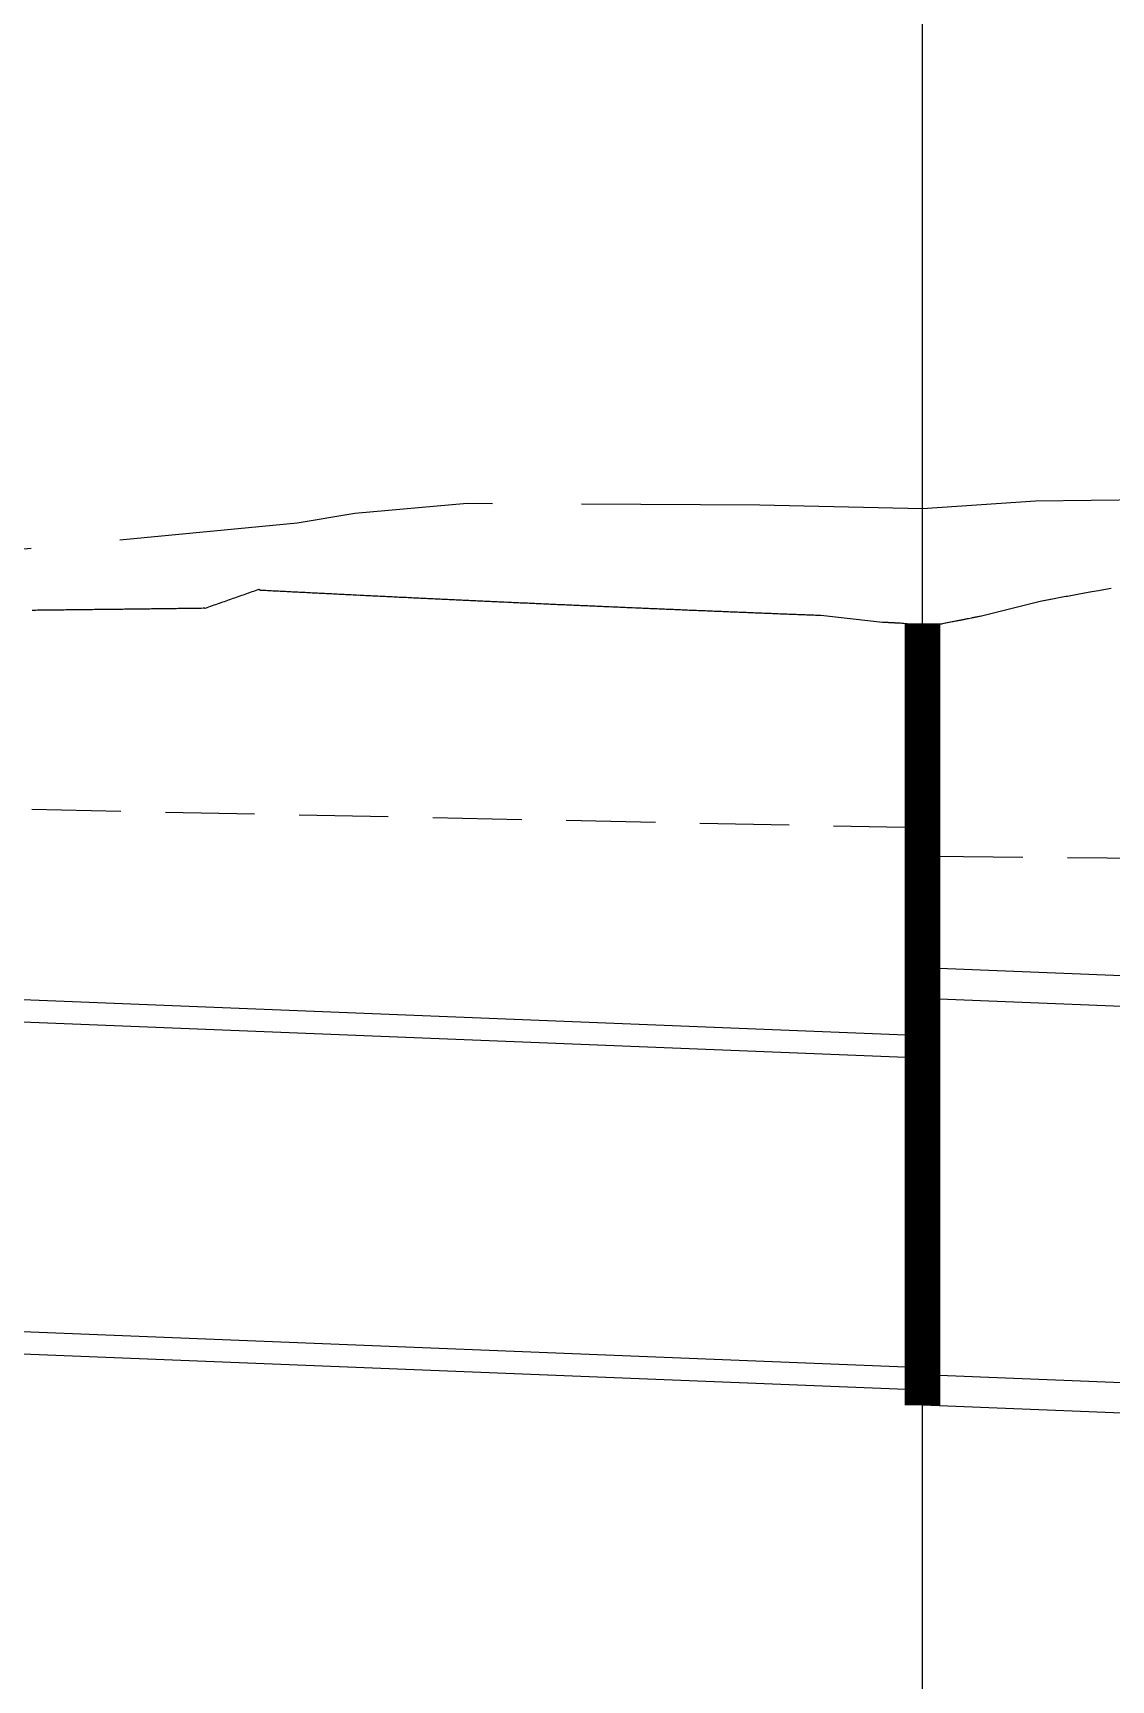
# Model space of a CAD drawing. Header units: metres. Extents: x 27 to 1668, y 87 to 577.
# Drawn here: x 546.64 to 576.89, y 323.75 to 370 of the extents above; entities that cross this region are included whole.
import ezdxf

# ---------------------------------------------------------------- set-up
doc = ezdxf.new("R2010")
doc.units = ezdxf.units.M
doc.linetypes.add('DASHED', pattern=[7.5, 5, -2.5])
doc.linetypes.add('HIDDEN', pattern=[3.75, 2.5, -1.25])
for name, color, linetype in [('c_Profile_design', 2, 'Continuous'), ('c_profile_existing', 251, 'DASHED'), ('c_swd_hgl', 150, 'HIDDEN'), ('C_SWD_PIPE_CL', 5, 'Continuous'), ('c_swd_pit', 5, 'Continuous'), ('C_TEXT_TABLE', 1, 'Continuous'), ('XREF', 7, 'Continuous')]:
    doc.layers.add(name, color=color, linetype=linetype)

# ---------------------------------------------------------------- blocks, each defined once
blk = doc.blocks.new('XD_SWD LS')
at = {"layer": 'c_Profile_design'}
for p, q in [((552.729, 354.286), (552.682, 354.269)), ((552.73, 354.286), (552.729, 354.286)), ((552.778, 354.303), (552.73, 354.286)), ((552.779, 354.303), (552.778, 354.303)), ((552.826, 354.32), (552.779, 354.303)), ((552.827, 354.32), (552.826, 354.32)), ((552.875, 354.337), (552.827, 354.32)), ((552.876, 354.337), (552.875, 354.337)), ((552.923, 354.354), (552.876, 354.337)), ((552.924, 354.354), (552.923, 354.354)), ((552.972, 354.371), (552.924, 354.354)), ((552.973, 354.372), (552.972, 354.372)), ((552.972, 354.372), (552.972, 354.371)), ((552.974, 354.372), (552.973, 354.372)), ((552.975, 354.372), (552.974, 354.372)), ((553.023, 354.348), (552.975, 354.372)), ((553.024, 354.348), (553.023, 354.348)), ((553.073, 354.345), (553.024, 354.348)), ((553.074, 354.345), (553.073, 354.345)), ((553.123, 354.343), (553.074, 354.345)), ((553.124, 354.343), (553.123, 354.343)), ((553.173, 354.34), (553.124, 354.343)), ((553.174, 354.34), (553.173, 354.34)), ((553.223, 354.337), (553.174, 354.34)), ((553.224, 354.337), (553.223, 354.337)), ((553.273, 354.335), (553.224, 354.337)), ((553.274, 354.335), (553.273, 354.335)), ((553.323, 354.332), (553.274, 354.335)), ((553.324, 354.332), (553.323, 354.332)), ((553.373, 354.33), (553.324, 354.332)), ((553.374, 354.33), (553.373, 354.33)), ((553.423, 354.327), (553.374, 354.33)), ((553.424, 354.327), (553.423, 354.327)), ((553.473, 354.324), (553.424, 354.327)), ((553.474, 354.325), (553.473, 354.324)), ((553.523, 354.322), (553.474, 354.325)), ((553.524, 354.322), (553.523, 354.322)), ((553.572, 354.319), (553.524, 354.322)), ((553.574, 354.319), (553.572, 354.319)), ((553.622, 354.317), (553.574, 354.319)), ((553.623, 354.317), (553.622, 354.317)), ((553.672, 354.314), (553.623, 354.317)), ((553.673, 354.314), (553.672, 354.314)), ((553.722, 354.312), (553.673, 354.314)), ((553.723, 354.312), (553.722, 354.312)), ((553.772, 354.309), (553.723, 354.312)), ((553.773, 354.309), (553.772, 354.309)), ((553.822, 354.306), (553.773, 354.309)), ((553.823, 354.307), (553.822, 354.306)), ((553.872, 354.304), (553.823, 354.307)), ((553.873, 354.304), (553.872, 354.304)), ((553.922, 354.301), (553.873, 354.304)), ((553.923, 354.301), (553.922, 354.301)), ((553.972, 354.299), (553.923, 354.301)), ((553.973, 354.299), (553.972, 354.299)), ((554.022, 354.296), (553.973, 354.299)), ((554.023, 354.296), (554.022, 354.296)), ((554.072, 354.294), (554.023, 354.296)), ((554.073, 354.294), (554.072, 354.294)), ((554.122, 354.291), (554.073, 354.294)), ((554.123, 354.291), (554.122, 354.291)), ((554.171, 354.289), (554.123, 354.291)), ((554.173, 354.289), (554.171, 354.289)), ((554.221, 354.286), (554.173, 354.289)), ((554.223, 354.286), (554.221, 354.286)), ((554.271, 354.284), (554.223, 354.286)), ((554.272, 354.284), (554.271, 354.284)), ((554.321, 354.281), (554.272, 354.284)), ((554.322, 354.281), (554.321, 354.281)), ((554.371, 354.278), (554.322, 354.281)), ((554.372, 354.279), (554.371, 354.278)), ((554.421, 354.276), (554.372, 354.279)), ((554.422, 354.276), (554.421, 354.276)), ((554.471, 354.273), (554.422, 354.276)), ((576.198, 354.276), (576.151, 354.268)), ((576.201, 354.277), (576.198, 354.276)), ((576.248, 354.285), (576.201, 354.277)), ((576.251, 354.286), (576.248, 354.285)), ((576.299, 354.295), (576.251, 354.286)), ((576.301, 354.296), (576.299, 354.295)), ((576.349, 354.304), (576.301, 354.296)), ((576.539, 354.336), (576.349, 354.304)), ((576.587, 354.344), (576.539, 354.336)), ((576.589, 354.345), (576.587, 354.344)), ((576.637, 354.353), (576.589, 354.345)), ((576.639, 354.354), (576.637, 354.353)), ((576.688, 354.361), (576.639, 354.354)), ((576.69, 354.362), (576.688, 354.361)), ((576.738, 354.37), (576.69, 354.362)), ((576.74, 354.371), (576.738, 354.37)), ((576.788, 354.379), (576.74, 354.371)), ((576.79, 354.379), (576.788, 354.379)), ((576.838, 354.387), (576.79, 354.379)), ((576.84, 354.388), (576.838, 354.387)), ((576.842, 354.389), (576.84, 354.388)), ((576.89, 354.396), (576.842, 354.389)), ((576.892, 354.397), (576.89, 354.396)), ((548.961, 353.813), (548.913, 353.812)), ((548.963, 353.813), (548.961, 353.813)), ((549.011, 353.813), (548.963, 353.813)), ((549.013, 353.813), (549.011, 353.813)), ((549.061, 353.814), (549.013, 353.813)), ((549.063, 353.814), (549.061, 353.814)), ((549.111, 353.815), (549.063, 353.814)), ((549.113, 353.815), (549.111, 353.815)), ((549.161, 353.815), (549.113, 353.815)), ((549.163, 353.815), (549.161, 353.815)), ((549.211, 353.816), (549.163, 353.815)), ((549.213, 353.816), (549.211, 353.816)), ((549.261, 353.816), (549.213, 353.816)), ((549.263, 353.816), (549.261, 353.816)), ((549.311, 353.817), (549.263, 353.816)), ((549.313, 353.817), (549.311, 353.817)), ((549.361, 353.818), (549.313, 353.817)), ((549.363, 353.818), (549.361, 353.818)), ((549.411, 353.818), (549.363, 353.818)), ((549.413, 353.818), (549.411, 353.818)), ((549.461, 353.819), (549.413, 353.818)), ((549.463, 353.819), (549.461, 353.819)), ((549.511, 353.82), (549.463, 353.819)), ((549.513, 353.819), (549.511, 353.82)), ((549.561, 353.82), (549.513, 353.819)), ((549.563, 353.82), (549.561, 353.82)), ((549.611, 353.821), (549.563, 353.82)), ((549.613, 353.821), (549.611, 353.821)), ((549.661, 353.821), (549.613, 353.821)), ((549.663, 353.821), (549.661, 353.821)), ((549.711, 353.822), (549.663, 353.821)), ((549.713, 353.822), (549.711, 353.822)), ((549.761, 353.823), (549.713, 353.822)), ((549.763, 353.823), (549.761, 353.823)), ((549.811, 353.823), (549.763, 353.823)), ((549.813, 353.823), (549.811, 353.823)), ((549.861, 353.824), (549.813, 353.823)), ((549.863, 353.824), (549.861, 353.824)), ((549.911, 353.824), (549.863, 353.824)), ((549.913, 353.824), (549.911, 353.824)), ((549.961, 353.825), (549.913, 353.824)), ((549.963, 353.825), (549.961, 353.825)), ((550.011, 353.826), (549.963, 353.825)), ((550.013, 353.826), (550.011, 353.826)), ((550.061, 353.826), (550.013, 353.826)), ((550.063, 353.826), (550.061, 353.826)), ((550.111, 353.827), (550.063, 353.826)), ((550.113, 353.827), (550.111, 353.827)), ((550.161, 353.828), (550.113, 353.827)), ((550.163, 353.828), (550.161, 353.828)), ((550.211, 353.828), (550.163, 353.828)), ((550.213, 353.828), (550.211, 353.828)), ((550.261, 353.829), (550.213, 353.828)), ((550.262, 353.829), (550.261, 353.829)), ((550.311, 353.829), (550.262, 353.829)), ((550.312, 353.829), (550.311, 353.829)), ((550.361, 353.83), (550.312, 353.829)), ((550.362, 353.83), (550.361, 353.83)), ((550.411, 353.831), (550.362, 353.83)), ((550.412, 353.831), (550.411, 353.831)), ((550.461, 353.831), (550.412, 353.831)), ((550.462, 353.831), (550.461, 353.831)), ((550.511, 353.832), (550.462, 353.831)), ((550.512, 353.832), (550.511, 353.832)), ((550.561, 353.833), (550.512, 353.832)), ((550.562, 353.833), (550.561, 353.833)), ((550.611, 353.833), (550.562, 353.833)), ((550.612, 353.833), (550.611, 353.833)), ((550.661, 353.834), (550.612, 353.833)), ((550.662, 353.834), (550.661, 353.834)), ((550.711, 353.835), (550.662, 353.834)), ((550.712, 353.835), (550.711, 353.835)), ((550.761, 353.835), (550.712, 353.835)), ((550.762, 353.835), (550.761, 353.835)), ((550.811, 353.836), (550.762, 353.835)), ((550.812, 353.836), (550.811, 353.836)), ((550.861, 353.837), (550.812, 353.836)), ((550.862, 353.836), (550.861, 353.837)), ((550.911, 353.837), (550.862, 353.836)), ((550.912, 353.837), (550.911, 353.837)), ((550.961, 353.838), (550.912, 353.837)), ((550.962, 353.838), (550.961, 353.838)), ((551.011, 353.839), (550.962, 353.838)), ((551.012, 353.838), (551.011, 353.839)), ((551.061, 353.839), (551.012, 353.838)), ((551.062, 353.839), (551.061, 353.839)), ((551.111, 353.84), (551.062, 353.839)), ((551.112, 353.84), (551.111, 353.84)), ((551.161, 353.84), (551.112, 353.84)), ((551.162, 353.84), (551.161, 353.84)), ((551.211, 353.841), (551.162, 353.84)), ((551.212, 353.841), (551.211, 353.841)), ((551.261, 353.842), (551.212, 353.841)), ((551.262, 353.842), (551.261, 353.842)), ((551.311, 353.842), (551.262, 353.842)), ((551.312, 353.842), (551.311, 353.842)), ((551.361, 353.843), (551.312, 353.842)), ((551.362, 353.843), (551.361, 353.843)), ((551.411, 353.844), (551.362, 353.843)), ((551.412, 353.844), (551.411, 353.844)), ((551.461, 353.844), (551.412, 353.844)), ((551.47, 353.843), (551.461, 353.844)), ((551.471, 353.843), (551.47, 353.843)), ((551.519, 353.86), (551.471, 353.843)), ((551.52, 353.86), (551.519, 353.86)), ((551.567, 353.877), (551.52, 353.86)), ((551.568, 353.877), (551.567, 353.877)), ((551.615, 353.894), (551.568, 353.877)), ((551.617, 353.894), (551.615, 353.894)), ((551.664, 353.911), (551.617, 353.894)), ((551.665, 353.911), (551.664, 353.911)), ((551.712, 353.928), (551.665, 353.911)), ((551.713, 353.928), (551.712, 353.928)), ((551.761, 353.945), (551.713, 353.928)), ((551.762, 353.945), (551.761, 353.945)), ((551.809, 353.962), (551.762, 353.945)), ((551.81, 353.962), (551.809, 353.962)), ((551.858, 353.979), (551.81, 353.962)), ((551.859, 353.979), (551.858, 353.979)), ((551.906, 353.996), (551.859, 353.979)), ((551.907, 353.996), (551.906, 353.996)), ((551.954, 354.013), (551.907, 353.996)), ((551.956, 354.013), (551.954, 354.013)), ((552.003, 354.03), (551.956, 354.013)), ((552.004, 354.03), (552.003, 354.03)), ((552.051, 354.047), (552.004, 354.03)), ((552.052, 354.047), (552.051, 354.047)), ((552.1, 354.064), (552.052, 354.047)), ((552.101, 354.064), (552.1, 354.064)), ((552.148, 354.081), (552.101, 354.064)), ((552.149, 354.081), (552.148, 354.081)), ((552.197, 354.098), (552.149, 354.081)), ((552.198, 354.098), (552.197, 354.098)), ((552.245, 354.115), (552.198, 354.098)), ((552.246, 354.115), (552.245, 354.115)), ((552.294, 354.132), (552.246, 354.115)), ((552.295, 354.132), (552.294, 354.132)), ((552.342, 354.149), (552.295, 354.132)), ((552.343, 354.149), (552.342, 354.149)), ((552.39, 354.166), (552.343, 354.149)), ((552.391, 354.166), (552.39, 354.166)), ((552.439, 354.183), (552.391, 354.166)), ((552.44, 354.183), (552.439, 354.183)), ((552.487, 354.2), (552.44, 354.183)), ((552.488, 354.2), (552.487, 354.2)), ((552.536, 354.217), (552.488, 354.2)), ((552.537, 354.217), (552.536, 354.217)), ((552.584, 354.235), (552.537, 354.217)), ((552.585, 354.235), (552.584, 354.235)), ((552.633, 354.252), (552.585, 354.235)), ((552.634, 354.252), (552.633, 354.252)), ((552.681, 354.269), (552.634, 354.252)), ((552.682, 354.269), (552.681, 354.269)), ((554.472, 354.273), (554.471, 354.273)), ((554.521, 354.271), (554.472, 354.273)), ((554.522, 354.271), (554.521, 354.271)), ((554.571, 354.268), (554.522, 354.271)), ((554.572, 354.268), (554.571, 354.268)), ((554.621, 354.266), (554.572, 354.268)), ((554.622, 354.266), (554.621, 354.266)), ((554.671, 354.263), (554.622, 354.266)), ((554.672, 354.263), (554.671, 354.263)), ((554.721, 354.261), (554.672, 354.263)), ((554.722, 354.261), (554.721, 354.261)), ((554.77, 354.258), (554.722, 354.261)), ((554.772, 354.258), (554.77, 354.258)), ((554.82, 354.256), (554.772, 354.258)), ((554.822, 354.256), (554.82, 354.256)), ((554.87, 354.253), (554.822, 354.256)), ((554.872, 354.253), (554.87, 354.253)), ((554.92, 354.251), (554.872, 354.253)), ((554.922, 354.251), (554.92, 354.251)), ((554.97, 354.248), (554.922, 354.251)), ((554.971, 354.248), (554.97, 354.248)), ((555.02, 354.246), (554.971, 354.248)), ((555.021, 354.246), (555.02, 354.246)), ((555.07, 354.243), (555.021, 354.246)), ((555.071, 354.243), (555.07, 354.243)), ((555.12, 354.241), (555.071, 354.243)), ((555.121, 354.241), (555.12, 354.241)), ((555.17, 354.238), (555.121, 354.241)), ((555.171, 354.238), (555.17, 354.238)), ((555.22, 354.236), (555.171, 354.238)), ((555.221, 354.236), (555.22, 354.236)), ((555.27, 354.233), (555.221, 354.236)), ((555.271, 354.233), (555.27, 354.233)), ((555.32, 354.231), (555.271, 354.233)), ((555.321, 354.231), (555.32, 354.231)), ((555.369, 354.228), (555.321, 354.231)), ((555.371, 354.228), (555.369, 354.228)), ((555.419, 354.226), (555.371, 354.228)), ((555.421, 354.226), (555.419, 354.226)), ((555.469, 354.223), (555.421, 354.226)), ((555.471, 354.223), (555.469, 354.223)), ((555.519, 354.221), (555.471, 354.223)), ((555.521, 354.221), (555.519, 354.221)), ((555.569, 354.218), (555.521, 354.221)), ((555.571, 354.218), (555.569, 354.218)), ((555.619, 354.216), (555.571, 354.218)), ((555.621, 354.216), (555.619, 354.216)), ((555.669, 354.213), (555.621, 354.216)), ((555.67, 354.213), (555.669, 354.213)), ((555.719, 354.211), (555.67, 354.213)), ((555.72, 354.211), (555.719, 354.211)), ((555.769, 354.208), (555.72, 354.211)), ((555.77, 354.209), (555.769, 354.208)), ((555.819, 354.206), (555.77, 354.209)), ((555.82, 354.206), (555.819, 354.206)), ((555.869, 354.203), (555.82, 354.206)), ((555.87, 354.204), (555.869, 354.203)), ((555.919, 354.201), (555.87, 354.204)), ((555.92, 354.201), (555.919, 354.201)), ((555.968, 354.199), (555.92, 354.201)), ((555.97, 354.199), (555.968, 354.199)), ((556.018, 354.196), (555.97, 354.199)), ((556.02, 354.196), (556.018, 354.196)), ((556.068, 354.194), (556.02, 354.196)), ((556.07, 354.194), (556.068, 354.194)), ((556.118, 354.191), (556.07, 354.194)), ((556.12, 354.191), (556.118, 354.191)), ((556.168, 354.189), (556.12, 354.191)), ((556.17, 354.189), (556.168, 354.189)), ((556.218, 354.186), (556.17, 354.189)), ((556.22, 354.186), (556.218, 354.186)), ((556.268, 354.184), (556.22, 354.186)), ((556.27, 354.184), (556.268, 354.184)), ((556.318, 354.181), (556.27, 354.184)), ((556.32, 354.182), (556.318, 354.181)), ((556.368, 354.179), (556.32, 354.182)), ((556.369, 354.179), (556.368, 354.179)), ((556.418, 354.177), (556.369, 354.179)), ((556.419, 354.177), (556.418, 354.177)), ((556.468, 354.174), (556.419, 354.177)), ((556.469, 354.174), (556.468, 354.174)), ((556.518, 354.172), (556.469, 354.174)), ((556.519, 354.172), (556.518, 354.172)), ((556.567, 354.169), (556.519, 354.172)), ((556.569, 354.169), (556.567, 354.169)), ((556.617, 354.167), (556.569, 354.169)), ((556.619, 354.167), (556.617, 354.167)), ((556.667, 354.164), (556.619, 354.167)), ((556.669, 354.164), (556.667, 354.164)), ((556.717, 354.162), (556.669, 354.164)), ((556.719, 354.162), (556.717, 354.162)), ((556.767, 354.16), (556.719, 354.162)), ((556.769, 354.16), (556.767, 354.16)), ((556.817, 354.157), (556.769, 354.16)), ((556.819, 354.157), (556.817, 354.157)), ((556.867, 354.155), (556.819, 354.157)), ((556.869, 354.155), (556.867, 354.155)), ((556.917, 354.152), (556.869, 354.155)), ((556.919, 354.152), (556.917, 354.152)), ((556.967, 354.15), (556.919, 354.152)), ((556.969, 354.15), (556.967, 354.15)), ((557.017, 354.147), (556.969, 354.15)), ((557.019, 354.148), (557.017, 354.147)), ((557.067, 354.145), (557.019, 354.148)), ((557.068, 354.145), (557.067, 354.145)), ((557.117, 354.143), (557.068, 354.145)), ((557.118, 354.143), (557.117, 354.143)), ((557.166, 354.14), (557.118, 354.143)), ((557.168, 354.14), (557.166, 354.14)), ((557.216, 354.138), (557.168, 354.14)), ((557.218, 354.138), (557.216, 354.138)), ((557.266, 354.135), (557.218, 354.138)), ((557.268, 354.136), (557.266, 354.135)), ((557.316, 354.133), (557.268, 354.136)), ((557.318, 354.133), (557.316, 354.133)), ((557.366, 354.131), (557.318, 354.133)), ((557.368, 354.131), (557.366, 354.131)), ((557.416, 354.128), (557.368, 354.131)), ((557.418, 354.128), (557.416, 354.128)), ((557.466, 354.126), (557.418, 354.128)), ((557.468, 354.126), (557.466, 354.126)), ((557.516, 354.123), (557.468, 354.126)), ((557.518, 354.124), (557.516, 354.123)), ((557.566, 354.121), (557.518, 354.124)), ((557.568, 354.121), (557.566, 354.121)), ((557.616, 354.119), (557.568, 354.121)), ((557.618, 354.119), (557.616, 354.119)), ((557.666, 354.116), (557.618, 354.119)), ((557.668, 354.116), (557.666, 354.116)), ((557.716, 354.114), (557.668, 354.116)), ((557.718, 354.114), (557.716, 354.114)), ((557.766, 354.112), (557.718, 354.114)), ((557.767, 354.112), (557.766, 354.112)), ((557.815, 354.109), (557.767, 354.112)), ((557.817, 354.109), (557.815, 354.109)), ((557.865, 354.107), (557.817, 354.109)), ((557.867, 354.107), (557.865, 354.107)), ((557.915, 354.104), (557.867, 354.107)), ((557.917, 354.105), (557.915, 354.104)), ((557.965, 354.102), (557.917, 354.105)), ((557.967, 354.102), (557.965, 354.102)), ((558.015, 354.1), (557.967, 354.102)), ((558.017, 354.1), (558.015, 354.1)), ((558.065, 354.097), (558.017, 354.1)), ((558.067, 354.097), (558.065, 354.097)), ((558.115, 354.095), (558.067, 354.097)), ((558.117, 354.095), (558.115, 354.095)), ((558.165, 354.093), (558.117, 354.095)), ((558.167, 354.093), (558.165, 354.093)), ((558.215, 354.09), (558.167, 354.093)), ((558.217, 354.09), (558.215, 354.09)), ((558.265, 354.088), (558.217, 354.09)), ((558.267, 354.088), (558.265, 354.088)), ((558.315, 354.086), (558.267, 354.088)), ((558.317, 354.086), (558.315, 354.086)), ((558.365, 354.083), (558.317, 354.086)), ((558.367, 354.083), (558.365, 354.083)), ((558.414, 354.081), (558.367, 354.083)), ((558.416, 354.081), (558.414, 354.081)), ((558.464, 354.078), (558.416, 354.081)), ((558.466, 354.079), (558.464, 354.078)), ((558.514, 354.076), (558.466, 354.079)), ((558.516, 354.076), (558.514, 354.076)), ((558.564, 354.074), (558.516, 354.076)), ((558.566, 354.074), (558.564, 354.074)), ((558.614, 354.071), (558.566, 354.074)), ((558.616, 354.072), (558.614, 354.071)), ((558.664, 354.069), (558.616, 354.072)), ((558.666, 354.069), (558.664, 354.069)), ((558.714, 354.067), (558.666, 354.069)), ((558.716, 354.067), (558.714, 354.067)), ((558.764, 354.064), (558.716, 354.067)), ((558.766, 354.065), (558.764, 354.064)), ((558.814, 354.062), (558.766, 354.065)), ((558.816, 354.062), (558.814, 354.062)), ((558.864, 354.06), (558.816, 354.062)), ((558.866, 354.06), (558.864, 354.06)), ((558.914, 354.057), (558.866, 354.06)), ((558.916, 354.058), (558.914, 354.057)), ((558.964, 354.055), (558.916, 354.058)), ((558.966, 354.055), (558.964, 354.055)), ((559.013, 354.053), (558.966, 354.055)), ((559.016, 354.053), (559.013, 354.053)), ((559.063, 354.051), (559.016, 354.053)), ((559.066, 354.051), (559.063, 354.051)), ((559.113, 354.048), (559.066, 354.051)), ((559.115, 354.048), (559.113, 354.048)), ((559.163, 354.046), (559.115, 354.048)), ((559.165, 354.046), (559.163, 354.046)), ((559.213, 354.044), (559.165, 354.046)), ((559.215, 354.044), (559.213, 354.044)), ((559.263, 354.041), (559.215, 354.044)), ((559.265, 354.041), (559.263, 354.041)), ((559.313, 354.039), (559.265, 354.041)), ((559.315, 354.039), (559.313, 354.039)), ((559.363, 354.037), (559.315, 354.039)), ((559.365, 354.037), (559.363, 354.037)), ((559.413, 354.034), (559.365, 354.037)), ((559.415, 354.034), (559.413, 354.034)), ((559.463, 354.032), (559.415, 354.034)), ((559.465, 354.032), (559.463, 354.032)), ((559.513, 354.03), (559.465, 354.032)), ((559.515, 354.03), (559.513, 354.03)), ((559.563, 354.027), (559.515, 354.03)), ((559.565, 354.028), (559.563, 354.027)), ((559.612, 354.025), (559.565, 354.028)), ((559.615, 354.025), (559.612, 354.025)), ((559.662, 354.023), (559.615, 354.025)), ((559.665, 354.023), (559.662, 354.023)), ((559.712, 354.021), (559.665, 354.023)), ((559.715, 354.021), (559.712, 354.021)), ((559.762, 354.018), (559.715, 354.021)), ((559.765, 354.018), (559.762, 354.018)), ((559.812, 354.016), (559.765, 354.018)), ((559.814, 354.016), (559.812, 354.016)), ((559.862, 354.014), (559.814, 354.016)), ((559.864, 354.014), (559.862, 354.014)), ((559.912, 354.011), (559.864, 354.014)), ((559.914, 354.012), (559.912, 354.011)), ((559.962, 354.009), (559.914, 354.012)), ((559.964, 354.009), (559.962, 354.009)), ((560.012, 354.007), (559.964, 354.009)), ((560.014, 354.007), (560.012, 354.007)), ((560.062, 354.005), (560.014, 354.007)), ((560.064, 354.005), (560.062, 354.005)), ((560.112, 354.002), (560.064, 354.005)), ((560.114, 354.002), (560.112, 354.002)), ((560.162, 354), (560.114, 354.002)), ((560.164, 354), (560.162, 354)), ((560.212, 353.998), (560.164, 354)), ((560.214, 353.998), (560.212, 353.998)), ((560.261, 353.995), (560.214, 353.998)), ((560.264, 353.996), (560.261, 353.995)), ((560.311, 353.993), (560.264, 353.996)), ((560.314, 353.993), (560.311, 353.993)), ((560.361, 353.991), (560.314, 353.993)), ((560.364, 353.991), (560.361, 353.991)), ((560.411, 353.989), (560.364, 353.991)), ((560.414, 353.989), (560.411, 353.989)), ((560.461, 353.986), (560.414, 353.989)), ((560.464, 353.987), (560.461, 353.986)), ((560.511, 353.984), (560.464, 353.987)), ((560.514, 353.984), (560.511, 353.984)), ((560.561, 353.982), (560.514, 353.984)), ((560.563, 353.982), (560.561, 353.982)), ((560.611, 353.98), (560.563, 353.982)), ((560.613, 353.98), (560.611, 353.98)), ((560.661, 353.977), (560.613, 353.98)), ((560.663, 353.978), (560.661, 353.977)), ((560.711, 353.975), (560.663, 353.978)), ((560.713, 353.975), (560.711, 353.975)), ((560.761, 353.973), (560.713, 353.975)), ((560.763, 353.973), (560.761, 353.973)), ((560.811, 353.971), (560.763, 353.973)), ((560.813, 353.971), (560.811, 353.971)), ((560.86, 353.968), (560.813, 353.971)), ((560.863, 353.969), (560.86, 353.968)), ((560.91, 353.966), (560.863, 353.969)), ((560.913, 353.966), (560.91, 353.966)), ((560.96, 353.964), (560.913, 353.966)), ((560.963, 353.964), (560.96, 353.964)), ((561.01, 353.962), (560.963, 353.964)), ((561.013, 353.962), (561.01, 353.962)), ((561.06, 353.959), (561.013, 353.962)), ((561.063, 353.96), (561.06, 353.959)), ((561.11, 353.957), (561.063, 353.96)), ((561.113, 353.957), (561.11, 353.957)), ((561.16, 353.955), (561.113, 353.957)), ((561.163, 353.955), (561.16, 353.955)), ((561.21, 353.953), (561.163, 353.955)), ((561.213, 353.953), (561.21, 353.953)), ((561.26, 353.951), (561.213, 353.953)), ((561.262, 353.951), (561.26, 353.951)), ((561.31, 353.948), (561.262, 353.951)), ((561.312, 353.948), (561.31, 353.948)), ((561.36, 353.946), (561.312, 353.948)), ((561.362, 353.946), (561.36, 353.946)), ((561.41, 353.944), (561.362, 353.946)), ((561.412, 353.944), (561.41, 353.944)), ((561.46, 353.942), (561.412, 353.944)), ((561.462, 353.942), (561.46, 353.942)), ((561.509, 353.939), (561.462, 353.942)), ((561.512, 353.94), (561.509, 353.939)), ((561.559, 353.937), (561.512, 353.94)), ((561.562, 353.937), (561.559, 353.937)), ((561.609, 353.935), (561.562, 353.937)), ((561.612, 353.935), (561.609, 353.935)), ((561.659, 353.933), (561.612, 353.935)), ((561.662, 353.933), (561.659, 353.933)), ((561.709, 353.931), (561.662, 353.933)), ((561.712, 353.931), (561.709, 353.931)), ((561.759, 353.928), (561.712, 353.931)), ((561.762, 353.929), (561.759, 353.928)), ((561.809, 353.926), (561.762, 353.929)), ((561.812, 353.926), (561.809, 353.926)), ((561.859, 353.924), (561.812, 353.926)), ((561.862, 353.924), (561.859, 353.924)), ((561.909, 353.922), (561.862, 353.924)), ((561.912, 353.922), (561.909, 353.922)), ((561.959, 353.92), (561.912, 353.922)), ((561.961, 353.92), (561.959, 353.92)), ((562.009, 353.917), (561.961, 353.92)), ((562.011, 353.918), (562.009, 353.917)), ((562.059, 353.915), (562.011, 353.918)), ((562.061, 353.915), (562.059, 353.915)), ((562.108, 353.913), (562.061, 353.915)), ((562.111, 353.913), (562.108, 353.913)), ((562.158, 353.911), (562.111, 353.913)), ((562.161, 353.911), (562.158, 353.911)), ((562.208, 353.909), (562.161, 353.911)), ((562.211, 353.909), (562.208, 353.909)), ((562.258, 353.906), (562.211, 353.909)), ((562.261, 353.907), (562.258, 353.906)), ((562.308, 353.904), (562.261, 353.907)), ((562.311, 353.904), (562.308, 353.904)), ((562.358, 353.902), (562.311, 353.904)), ((562.361, 353.902), (562.358, 353.902)), ((562.408, 353.9), (562.361, 353.902)), ((562.411, 353.9), (562.408, 353.9)), ((562.458, 353.898), (562.411, 353.9)), ((562.461, 353.898), (562.458, 353.898)), ((562.508, 353.896), (562.461, 353.898)), ((562.511, 353.896), (562.508, 353.896)), ((562.558, 353.893), (562.511, 353.896)), ((562.561, 353.894), (562.558, 353.893)), ((562.608, 353.891), (562.561, 353.894)), ((562.611, 353.891), (562.608, 353.891)), ((562.658, 353.889), (562.611, 353.891)), ((562.66, 353.889), (562.658, 353.889)), ((562.707, 353.887), (562.66, 353.889)), ((562.71, 353.887), (562.707, 353.887)), ((562.757, 353.885), (562.71, 353.887)), ((562.76, 353.885), (562.757, 353.885)), ((562.807, 353.883), (562.76, 353.885)), ((562.81, 353.883), (562.807, 353.883)), ((562.857, 353.88), (562.81, 353.883)), ((562.86, 353.881), (562.857, 353.88)), ((562.907, 353.878), (562.86, 353.881)), ((562.91, 353.878), (562.907, 353.878)), ((562.957, 353.876), (562.91, 353.878)), ((562.96, 353.876), (562.957, 353.876)), ((563.007, 353.874), (562.96, 353.876)), ((563.01, 353.874), (563.007, 353.874)), ((563.057, 353.872), (563.01, 353.874)), ((563.06, 353.872), (563.057, 353.872)), ((563.107, 353.87), (563.06, 353.872)), ((563.11, 353.87), (563.107, 353.87)), ((563.157, 353.867), (563.11, 353.87)), ((563.16, 353.868), (563.157, 353.867)), ((563.207, 353.865), (563.16, 353.868)), ((563.21, 353.865), (563.207, 353.865)), ((563.257, 353.863), (563.21, 353.865)), ((563.26, 353.863), (563.257, 353.863)), ((563.307, 353.861), (563.26, 353.863)), ((563.31, 353.861), (563.307, 353.861)), ((563.356, 353.859), (563.31, 353.861)), ((563.359, 353.859), (563.356, 353.859)), ((563.406, 353.857), (563.359, 353.859)), ((563.409, 353.857), (563.406, 353.857)), ((563.456, 353.855), (563.409, 353.857)), ((563.459, 353.855), (563.456, 353.855)), ((563.506, 353.852), (563.459, 353.855)), ((563.509, 353.853), (563.506, 353.852)), ((563.556, 353.85), (563.509, 353.853)), ((563.559, 353.851), (563.556, 353.85)), ((563.606, 353.848), (563.559, 353.851)), ((563.609, 353.848), (563.606, 353.848)), ((563.656, 353.846), (563.609, 353.848)), ((563.659, 353.846), (563.656, 353.846)), ((563.706, 353.844), (563.659, 353.846)), ((563.709, 353.844), (563.706, 353.844)), ((563.756, 353.842), (563.709, 353.844)), ((563.759, 353.842), (563.756, 353.842)), ((563.806, 353.84), (563.759, 353.842)), ((563.809, 353.84), (563.806, 353.84)), ((563.856, 353.838), (563.809, 353.84)), ((563.859, 353.838), (563.856, 353.838)), ((563.906, 353.835), (563.859, 353.838)), ((563.909, 353.836), (563.906, 353.835)), ((563.956, 353.833), (563.909, 353.836)), ((563.959, 353.834), (563.956, 353.833)), ((564.005, 353.831), (563.959, 353.834)), ((564.009, 353.831), (564.005, 353.831)), ((564.055, 353.829), (564.009, 353.831)), ((564.058, 353.829), (564.055, 353.829)), ((564.105, 353.827), (564.058, 353.829)), ((564.108, 353.827), (564.105, 353.827)), ((564.155, 353.825), (564.108, 353.827)), ((564.158, 353.825), (564.155, 353.825)), ((564.205, 353.823), (564.158, 353.825)), ((564.208, 353.823), (564.205, 353.823)), ((564.255, 353.821), (564.208, 353.823)), ((564.258, 353.821), (564.255, 353.821)), ((564.305, 353.819), (564.258, 353.821)), ((564.308, 353.819), (564.305, 353.819)), ((564.355, 353.817), (564.308, 353.819)), ((564.358, 353.817), (564.355, 353.817)), ((564.405, 353.814), (564.358, 353.817)), ((564.408, 353.815), (564.405, 353.814)), ((564.455, 353.812), (564.408, 353.815)), ((574.902, 354.034), (573.215, 353.617)), ((574.947, 354.042), (574.902, 354.034)), ((574.951, 354.044), (574.947, 354.042)), ((574.997, 354.052), (574.951, 354.044)), ((575.001, 354.054), (574.997, 354.052)), ((575.046, 354.062), (575.001, 354.054)), ((575.05, 354.064), (575.046, 354.062)), ((575.096, 354.072), (575.05, 354.064)), ((575.1, 354.074), (575.096, 354.072)), ((575.146, 354.082), (575.1, 354.074)), ((575.15, 354.084), (575.146, 354.082)), ((575.195, 354.092), (575.15, 354.084)), ((575.199, 354.094), (575.195, 354.092)), ((575.245, 354.102), (575.199, 354.094)), ((575.249, 354.104), (575.245, 354.102)), ((575.523, 354.153), (575.249, 354.104)), ((575.527, 354.155), (575.523, 354.153)), ((575.573, 354.163), (575.527, 354.155)), ((575.576, 354.164), (575.573, 354.163)), ((575.623, 354.172), (575.576, 354.164)), ((575.669, 354.18), (575.623, 354.172)), ((575.715, 354.188), (575.669, 354.18)), ((575.761, 354.197), (575.715, 354.188)), ((575.808, 354.205), (575.761, 354.197)), ((575.855, 354.213), (575.808, 354.205)), ((575.901, 354.221), (575.855, 354.213)), ((575.948, 354.229), (575.901, 354.221)), ((575.951, 354.231), (575.948, 354.229)), ((575.998, 354.239), (575.951, 354.231)), ((576.001, 354.24), (575.998, 354.239)), ((576.048, 354.248), (576.001, 354.24)), ((576.051, 354.249), (576.048, 354.248)), ((576.098, 354.257), (576.051, 354.249)), ((576.101, 354.259), (576.098, 354.257)), ((576.148, 354.267), (576.101, 354.259)), ((576.151, 354.268), (576.148, 354.267)), ((546.662, 353.787), (546.614, 353.786)), ((546.664, 353.787), (546.662, 353.787)), ((546.712, 353.787), (546.664, 353.787)), ((546.714, 353.787), (546.712, 353.787)), ((546.762, 353.788), (546.714, 353.787)), ((546.764, 353.788), (546.762, 353.788)), ((546.812, 353.788), (546.764, 353.788)), ((546.814, 353.788), (546.812, 353.788)), ((546.862, 353.789), (546.814, 353.788)), ((546.864, 353.789), (546.862, 353.789)), ((546.912, 353.789), (546.864, 353.789)), ((546.914, 353.789), (546.912, 353.789)), ((546.962, 353.79), (546.914, 353.789)), ((546.964, 353.79), (546.962, 353.79)), ((547.012, 353.791), (546.964, 353.79)), ((547.014, 353.79), (547.012, 353.791)), ((547.062, 353.791), (547.014, 353.79)), ((547.064, 353.791), (547.062, 353.791)), ((547.112, 353.792), (547.064, 353.791)), ((547.114, 353.792), (547.112, 353.792)), ((547.162, 353.792), (547.114, 353.792)), ((547.164, 353.792), (547.162, 353.792)), ((547.212, 353.793), (547.164, 353.792)), ((547.214, 353.793), (547.212, 353.793)), ((547.262, 353.793), (547.214, 353.793)), ((547.264, 353.793), (547.262, 353.793)), ((547.312, 353.794), (547.264, 353.793)), ((547.313, 353.794), (547.312, 353.794)), ((547.362, 353.794), (547.313, 353.794)), ((547.363, 353.794), (547.362, 353.794)), ((547.412, 353.795), (547.363, 353.794)), ((547.413, 353.795), (547.412, 353.795)), ((547.462, 353.796), (547.413, 353.795)), ((547.463, 353.795), (547.462, 353.796)), ((547.512, 353.796), (547.463, 353.795)), ((547.513, 353.796), (547.512, 353.796)), ((547.562, 353.797), (547.513, 353.796)), ((547.563, 353.797), (547.562, 353.797)), ((547.612, 353.797), (547.563, 353.797)), ((547.613, 353.797), (547.612, 353.797)), ((547.662, 353.798), (547.613, 353.797)), ((547.663, 353.798), (547.662, 353.798)), ((547.712, 353.798), (547.663, 353.798)), ((547.713, 353.798), (547.712, 353.798)), ((547.762, 353.799), (547.713, 353.798)), ((547.763, 353.799), (547.762, 353.799)), ((547.812, 353.799), (547.763, 353.799)), ((547.813, 353.799), (547.812, 353.799)), ((547.861, 353.8), (547.813, 353.799)), ((547.863, 353.8), (547.861, 353.8)), ((547.911, 353.801), (547.863, 353.8)), ((547.913, 353.801), (547.911, 353.801)), ((547.961, 353.801), (547.913, 353.801)), ((547.963, 353.801), (547.961, 353.801)), ((548.011, 353.802), (547.963, 353.801)), ((548.013, 353.802), (548.011, 353.802)), ((548.061, 353.802), (548.013, 353.802)), ((548.063, 353.802), (548.061, 353.802)), ((548.111, 353.803), (548.063, 353.802)), ((548.113, 353.803), (548.111, 353.803)), ((548.161, 353.803), (548.113, 353.803)), ((548.163, 353.803), (548.161, 353.803)), ((548.211, 353.804), (548.163, 353.803)), ((548.213, 353.804), (548.211, 353.804)), ((548.261, 353.805), (548.213, 353.804)), ((548.263, 353.805), (548.261, 353.805)), ((548.311, 353.805), (548.263, 353.805)), ((548.313, 353.805), (548.311, 353.805)), ((548.361, 353.806), (548.313, 353.805)), ((548.363, 353.806), (548.361, 353.806)), ((548.411, 353.806), (548.363, 353.806)), ((548.413, 353.806), (548.411, 353.806)), ((548.461, 353.807), (548.413, 353.806)), ((548.463, 353.807), (548.461, 353.807)), ((548.511, 353.808), (548.463, 353.807)), ((548.513, 353.807), (548.511, 353.808)), ((548.561, 353.808), (548.513, 353.807)), ((548.563, 353.808), (548.561, 353.808)), ((548.611, 353.809), (548.563, 353.808)), ((548.613, 353.809), (548.611, 353.809)), ((548.661, 353.809), (548.613, 353.809)), ((548.663, 353.809), (548.661, 353.809)), ((548.711, 353.81), (548.663, 353.809)), ((548.713, 353.81), (548.711, 353.81)), ((548.761, 353.81), (548.713, 353.81)), ((548.763, 353.81), (548.761, 353.81)), ((548.811, 353.811), (548.763, 353.81)), ((548.813, 353.811), (548.811, 353.811)), ((548.861, 353.812), (548.813, 353.811)), ((548.863, 353.812), (548.861, 353.812)), ((548.911, 353.812), (548.863, 353.812)), ((548.913, 353.812), (548.911, 353.812)), ((564.458, 353.812), (564.455, 353.812)), ((564.505, 353.81), (564.458, 353.812)), ((564.508, 353.81), (564.505, 353.81)), ((564.555, 353.808), (564.508, 353.81)), ((564.558, 353.808), (564.555, 353.808)), ((564.604, 353.806), (564.558, 353.808)), ((564.608, 353.806), (564.604, 353.806)), ((564.654, 353.804), (564.608, 353.806)), ((564.658, 353.804), (564.654, 353.804)), ((564.704, 353.802), (564.658, 353.804)), ((564.708, 353.802), (564.704, 353.802)), ((564.754, 353.8), (564.708, 353.802)), ((564.758, 353.8), (564.754, 353.8)), ((564.804, 353.798), (564.758, 353.8)), ((564.807, 353.798), (564.804, 353.798)), ((564.854, 353.796), (564.807, 353.798)), ((564.857, 353.796), (564.854, 353.796)), ((564.904, 353.794), (564.857, 353.796)), ((564.907, 353.794), (564.904, 353.794)), ((564.954, 353.791), (564.907, 353.794)), ((564.957, 353.792), (564.954, 353.791)), ((565.004, 353.789), (564.957, 353.792)), ((565.007, 353.79), (565.004, 353.789)), ((565.054, 353.787), (565.007, 353.79)), ((565.057, 353.787), (565.054, 353.787)), ((565.104, 353.785), (565.057, 353.787)), ((565.107, 353.785), (565.104, 353.785)), ((565.154, 353.783), (565.107, 353.785)), ((565.157, 353.783), (565.154, 353.783)), ((565.204, 353.781), (565.157, 353.783)), ((565.207, 353.781), (565.204, 353.781)), ((565.253, 353.779), (565.207, 353.781)), ((565.257, 353.779), (565.253, 353.779)), ((565.303, 353.777), (565.257, 353.779)), ((565.307, 353.777), (565.303, 353.777)), ((565.353, 353.775), (565.307, 353.777)), ((565.357, 353.775), (565.353, 353.775)), ((565.403, 353.773), (565.357, 353.775)), ((565.407, 353.773), (565.403, 353.773)), ((565.453, 353.771), (565.407, 353.773)), ((565.457, 353.771), (565.453, 353.771)), ((565.503, 353.769), (565.457, 353.771)), ((565.506, 353.769), (565.503, 353.769)), ((565.553, 353.767), (565.506, 353.769)), ((565.556, 353.767), (565.553, 353.767)), ((565.603, 353.765), (565.556, 353.767)), ((565.606, 353.765), (565.603, 353.765)), ((565.653, 353.763), (565.606, 353.765)), ((565.656, 353.763), (565.653, 353.763)), ((565.703, 353.761), (565.656, 353.763)), ((565.706, 353.761), (565.703, 353.761)), ((565.753, 353.758), (565.706, 353.761)), ((565.756, 353.759), (565.753, 353.758)), ((565.803, 353.756), (565.756, 353.759)), ((565.806, 353.757), (565.803, 353.756)), ((565.852, 353.754), (565.806, 353.757)), ((565.856, 353.755), (565.852, 353.754)), ((565.902, 353.752), (565.856, 353.755)), ((565.906, 353.753), (565.902, 353.752)), ((565.952, 353.75), (565.906, 353.753)), ((565.956, 353.75), (565.952, 353.75)), ((566.002, 353.748), (565.956, 353.75)), ((566.006, 353.748), (566.002, 353.748)), ((566.052, 353.746), (566.006, 353.748)), ((566.056, 353.746), (566.052, 353.746)), ((566.102, 353.744), (566.056, 353.746)), ((566.106, 353.744), (566.102, 353.744)), ((566.152, 353.742), (566.106, 353.744)), ((566.156, 353.742), (566.152, 353.742)), ((566.202, 353.74), (566.156, 353.742)), ((566.205, 353.74), (566.202, 353.74)), ((566.252, 353.738), (566.205, 353.74)), ((566.255, 353.738), (566.252, 353.738)), ((566.302, 353.736), (566.255, 353.738)), ((566.305, 353.736), (566.302, 353.736)), ((566.352, 353.734), (566.305, 353.736)), ((566.355, 353.734), (566.352, 353.734)), ((566.402, 353.732), (566.355, 353.734)), ((566.405, 353.732), (566.402, 353.732)), ((566.452, 353.73), (566.405, 353.732)), ((566.455, 353.73), (566.452, 353.73)), ((566.501, 353.728), (566.455, 353.73)), ((566.505, 353.728), (566.501, 353.728)), ((566.551, 353.726), (566.505, 353.728)), ((566.555, 353.726), (566.551, 353.726)), ((566.601, 353.724), (566.555, 353.726)), ((566.605, 353.724), (566.601, 353.724)), ((566.651, 353.722), (566.605, 353.724)), ((566.655, 353.722), (566.651, 353.722)), ((566.701, 353.72), (566.655, 353.722)), ((566.705, 353.72), (566.701, 353.72)), ((566.751, 353.718), (566.705, 353.72)), ((566.755, 353.718), (566.751, 353.718)), ((566.801, 353.716), (566.755, 353.718)), ((566.805, 353.716), (566.801, 353.716)), ((566.851, 353.714), (566.805, 353.716)), ((566.855, 353.714), (566.851, 353.714)), ((566.901, 353.712), (566.855, 353.714)), ((566.905, 353.712), (566.901, 353.712)), ((566.951, 353.71), (566.905, 353.712)), ((566.954, 353.71), (566.951, 353.71)), ((567.001, 353.708), (566.954, 353.71)), ((567.004, 353.708), (567.001, 353.708)), ((567.051, 353.706), (567.004, 353.708)), ((567.054, 353.706), (567.051, 353.706)), ((567.101, 353.704), (567.054, 353.706)), ((567.104, 353.704), (567.101, 353.704)), ((567.15, 353.702), (567.104, 353.704)), ((567.154, 353.702), (567.15, 353.702)), ((567.2, 353.7), (567.154, 353.702)), ((567.204, 353.7), (567.2, 353.7)), ((567.25, 353.698), (567.204, 353.7)), ((567.254, 353.698), (567.25, 353.698)), ((567.3, 353.696), (567.254, 353.698)), ((567.304, 353.696), (567.3, 353.696)), ((567.35, 353.694), (567.304, 353.696)), ((567.354, 353.694), (567.35, 353.694)), ((567.4, 353.692), (567.354, 353.694)), ((567.404, 353.692), (567.4, 353.692)), ((567.45, 353.69), (567.404, 353.692)), ((567.454, 353.69), (567.45, 353.69)), ((567.5, 353.688), (567.454, 353.69)), ((567.504, 353.688), (567.5, 353.688)), ((567.55, 353.686), (567.504, 353.688)), ((567.554, 353.686), (567.55, 353.686)), ((567.6, 353.684), (567.554, 353.686)), ((567.604, 353.684), (567.6, 353.684)), ((567.65, 353.682), (567.604, 353.684)), ((567.653, 353.682), (567.65, 353.682)), ((567.7, 353.68), (567.653, 353.682)), ((567.703, 353.68), (567.7, 353.68)), ((567.75, 353.678), (567.703, 353.68)), ((567.753, 353.678), (567.75, 353.678)), ((567.799, 353.676), (567.753, 353.678)), ((567.803, 353.676), (567.799, 353.676)), ((567.849, 353.674), (567.803, 353.676)), ((567.853, 353.674), (567.849, 353.674)), ((567.899, 353.672), (567.853, 353.674)), ((567.903, 353.672), (567.899, 353.672)), ((567.949, 353.67), (567.903, 353.672)), ((567.953, 353.67), (567.949, 353.67)), ((567.999, 353.668), (567.953, 353.67)), ((568.003, 353.669), (567.999, 353.668)), ((568.049, 353.666), (568.003, 353.669)), ((568.053, 353.667), (568.049, 353.666)), ((568.099, 353.664), (568.053, 353.667)), ((568.103, 353.665), (568.099, 353.664)), ((568.149, 353.662), (568.103, 353.665)), ((568.153, 353.663), (568.149, 353.662)), ((568.199, 353.66), (568.153, 353.663)), ((568.203, 353.661), (568.199, 353.66)), ((568.249, 353.659), (568.203, 353.661)), ((568.253, 353.659), (568.249, 353.659)), ((568.299, 353.657), (568.253, 353.659)), ((568.303, 353.657), (568.299, 353.657)), ((568.349, 353.655), (568.303, 353.657)), ((568.352, 353.655), (568.349, 353.655)), ((568.398, 353.653), (568.352, 353.655)), ((568.402, 353.653), (568.398, 353.653)), ((568.448, 353.651), (568.402, 353.653)), ((568.452, 353.651), (568.448, 353.651)), ((568.498, 353.649), (568.452, 353.651)), ((568.502, 353.649), (568.498, 353.649)), ((568.548, 353.647), (568.502, 353.649)), ((568.552, 353.647), (568.548, 353.647)), ((568.598, 353.645), (568.552, 353.647)), ((568.602, 353.645), (568.598, 353.645)), ((568.648, 353.643), (568.602, 353.645)), ((568.652, 353.643), (568.648, 353.643)), ((568.698, 353.641), (568.652, 353.643)), ((568.702, 353.641), (568.698, 353.641)), ((568.748, 353.639), (568.702, 353.641)), ((570.482, 353.449), (568.748, 353.639)), ((570.497, 353.449), (570.482, 353.449)), ((570.511, 353.448), (570.497, 353.449)), ((570.526, 353.447), (570.511, 353.448)), ((570.541, 353.446), (570.526, 353.447)), ((570.555, 353.446), (570.541, 353.446)), ((570.569, 353.445), (570.555, 353.446)), ((570.584, 353.444), (570.569, 353.445)), ((570.598, 353.443), (570.584, 353.444)), ((570.612, 353.443), (570.598, 353.443)), ((570.627, 353.442), (570.612, 353.443)), ((570.641, 353.441), (570.627, 353.442)), ((570.655, 353.44), (570.641, 353.441)), ((570.669, 353.44), (570.655, 353.44)), ((570.683, 353.439), (570.669, 353.44)), ((570.697, 353.438), (570.683, 353.439)), ((570.711, 353.437), (570.697, 353.438)), ((570.725, 353.437), (570.711, 353.437)), ((570.738, 353.436), (570.725, 353.437)), ((570.752, 353.435), (570.738, 353.436)), ((570.766, 353.435), (570.752, 353.435)), ((570.78, 353.434), (570.766, 353.435)), ((570.793, 353.433), (570.78, 353.434)), ((570.807, 353.432), (570.793, 353.433)), ((570.82, 353.432), (570.807, 353.432)), ((570.834, 353.431), (570.82, 353.432)), ((570.847, 353.43), (570.834, 353.431)), ((570.861, 353.43), (570.847, 353.43)), ((570.874, 353.429), (570.861, 353.43)), ((570.887, 353.428), (570.874, 353.429)), ((570.9, 353.428), (570.887, 353.428)), ((570.914, 353.427), (570.9, 353.428)), ((570.927, 353.426), (570.914, 353.427)), ((570.94, 353.426), (570.927, 353.426)), ((570.953, 353.425), (570.94, 353.426)), ((570.966, 353.424), (570.953, 353.425)), ((570.979, 353.423), (570.966, 353.424)), ((571.017, 353.42), (570.979, 353.423)), ((571.028, 353.419), (571.017, 353.42)), ((571.068, 353.415), (571.028, 353.419)), ((571.076, 353.414), (571.068, 353.415)), ((571.118, 353.41), (571.076, 353.414)), ((571.124, 353.409), (571.118, 353.41)), ((571.169, 353.404), (571.124, 353.409)), ((571.172, 353.404), (571.169, 353.404)), ((571.207, 353.4), (571.172, 353.404)), ((571.217, 353.4), (571.207, 353.4)), ((571.218, 353.4), (571.217, 353.4)), ((571.254, 353.4), (571.218, 353.4)), ((571.259, 353.4), (571.254, 353.4)), ((571.291, 353.4), (571.259, 353.4)), ((571.3, 353.4), (571.291, 353.4)), ((571.328, 353.4), (571.3, 353.4)), ((571.339, 353.4), (571.328, 353.4)), ((571.366, 353.4), (571.339, 353.4)), ((571.603, 353.4), (571.366, 353.4)), ((572.055, 353.4), (571.603, 353.4)), ((572.063, 353.4), (572.055, 353.4)), ((572.109, 353.4), (572.063, 353.4)), ((572.111, 353.4), (572.109, 353.4)), ((572.129, 353.4), (572.111, 353.4)), ((572.157, 353.406), (572.129, 353.4)), ((572.159, 353.406), (572.157, 353.406)), ((572.202, 353.415), (572.159, 353.406)), ((572.207, 353.416), (572.202, 353.415)), ((572.248, 353.424), (572.207, 353.416)), ((572.255, 353.425), (572.248, 353.424)), ((572.293, 353.433), (572.255, 353.425)), ((572.303, 353.435), (572.293, 353.433)), ((572.339, 353.442), (572.303, 353.435)), ((572.351, 353.445), (572.339, 353.442)), ((572.386, 353.451), (572.351, 353.445)), ((572.399, 353.454), (572.386, 353.451)), ((572.432, 353.461), (572.399, 353.454)), ((572.447, 353.464), (572.432, 353.461)), ((572.479, 353.47), (572.447, 353.464)), ((572.496, 353.473), (572.479, 353.47)), ((572.531, 353.48), (572.496, 353.473)), ((572.549, 353.484), (572.531, 353.48)), ((572.567, 353.488), (572.549, 353.484)), ((572.585, 353.491), (572.567, 353.488)), ((572.604, 353.495), (572.585, 353.491)), ((572.622, 353.499), (572.604, 353.495)), ((572.641, 353.503), (572.622, 353.499)), ((572.66, 353.506), (572.641, 353.503)), ((572.678, 353.51), (572.66, 353.506)), ((572.697, 353.514), (572.678, 353.51)), ((572.716, 353.517), (572.697, 353.514)), ((572.735, 353.521), (572.716, 353.517)), ((572.754, 353.525), (572.735, 353.521)), ((572.773, 353.529), (572.754, 353.525)), ((572.792, 353.533), (572.773, 353.529)), ((572.811, 353.537), (572.792, 353.533)), ((572.83, 353.54), (572.811, 353.537)), ((572.85, 353.544), (572.83, 353.54)), ((572.869, 353.548), (572.85, 353.544)), ((572.889, 353.552), (572.869, 353.548)), ((572.973, 353.569), (572.889, 353.552)), ((572.996, 353.574), (572.973, 353.569)), ((573.019, 353.578), (572.996, 353.574)), ((573.043, 353.583), (573.019, 353.578)), ((573.066, 353.588), (573.043, 353.583)), ((573.09, 353.592), (573.066, 353.588)), ((573.115, 353.597), (573.09, 353.592)), ((573.139, 353.602), (573.115, 353.597)), ((573.164, 353.607), (573.139, 353.602)), ((573.189, 353.612), (573.164, 353.607)), ((573.215, 353.617), (573.189, 353.612))]:
    blk.add_line(p, q, dxfattribs=at)
at = {"layer": 'c_profile_existing'}
for p, q in [((558.824, 356.786), (555.67, 356.507)), ((567.032, 356.739), (558.824, 356.786)), ((571.603, 356.64), (567.032, 356.739)), ((574.772, 356.848), (571.603, 356.64)), ((578.795, 356.905), (574.772, 356.848)), ((554.056, 356.233), (545.857, 355.457)), ((555.67, 356.507), (554.056, 356.233))]:
    blk.add_line(p, q, dxfattribs=at)
at = {"layer": 'c_swd_hgl'}
for p, q in [((571.603, 347.676), (532.197, 348.489)), ((571.403, 346.875), (571.403, 347.676)), ((571.603, 346.875), (571.603, 347.676)), ((600.664, 346.597), (571.603, 346.875)), ((571.603, 346.875), (571.603, 346.875))]:
    blk.add_line(p, q, dxfattribs=at)
at = {"layer": 'C_SWD_PIPE_CL'}
for p, q in [((600.664, 342.585), (571.603, 343.745)), ((571.603, 341.84), (532.197, 343.416)), ((571.603, 341.21), (532.197, 342.786)), ((600.664, 341.73), (571.603, 342.89)), ((571.603, 332.52), (532.197, 334.096)), ((571.603, 331.89), (532.197, 333.466)), ((600.664, 331.16), (571.603, 332.32)), ((600.664, 330.305), (571.603, 331.465))]:
    blk.add_line(p, q, dxfattribs=at)
at = {"layer": 'c_swd_pit', "flags": 128}
blk.add_lwpolyline([(571.603, 353.4, 1, 1, 0), (571.603, 331.465, 1, 1, 0)], format="xyseb", dxfattribs=at)
blk.add_lwpolyline([(571.603, 353.4, 1, 1, 0), (571.603, 331.465, 1, 1, 0)], format="xyseb", dxfattribs=at)
at = {"layer": 'C_TEXT_TABLE'}
blk.add_line((571.603, 285), (571.603, 460), dxfattribs=at)
blk.add_line((571.603, 285), (571.603, 460), dxfattribs=at)
blk.add_line((571.603, 285), (571.603, 460), dxfattribs=at)
blk.add_line((571.603, 285), (571.603, 460), dxfattribs=at)

msp = doc.modelspace()

# ---------------------------------------------------------------- block references
at = {"layer": 'XREF'}
msp.add_blockref('XD_SWD LS', (0, 0), dxfattribs=at)

doc.saveas('drawing.dxf')
